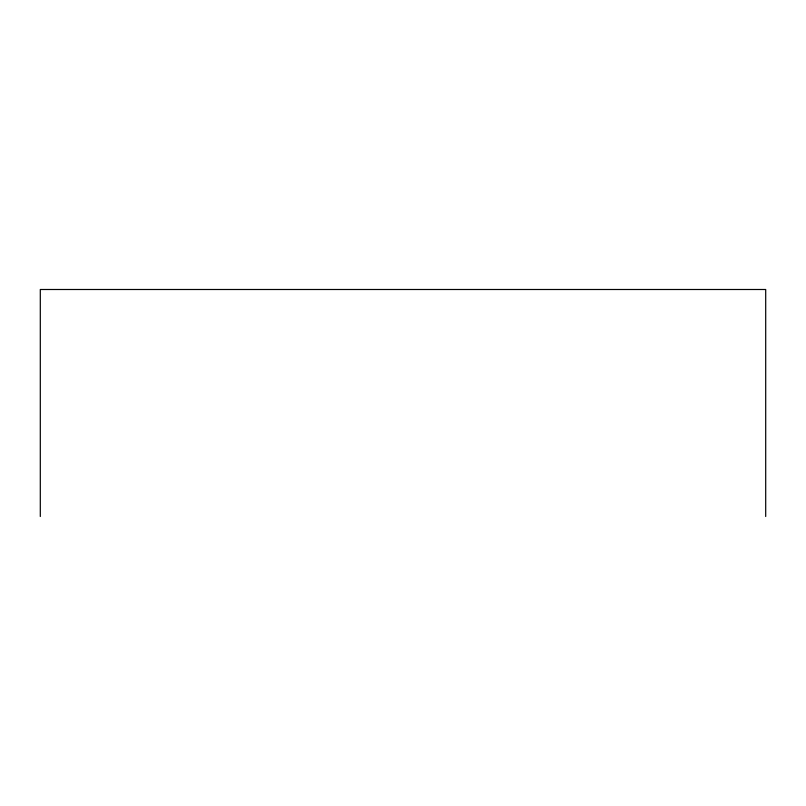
<?xml version="1.0" encoding="UTF-8"?>
<svg xmlns="http://www.w3.org/2000/svg" width="806" height="806" viewBox="0 0 806 806"><rect width="100%" height="100%" fill="white"/><g stroke="black" fill="none" stroke-linecap="round" stroke-linejoin="round"><path stroke-width="1.21" d="M765.7 516.505L765.7 289.495L40.3 289.495L40.3 516.505"/></g></svg>
